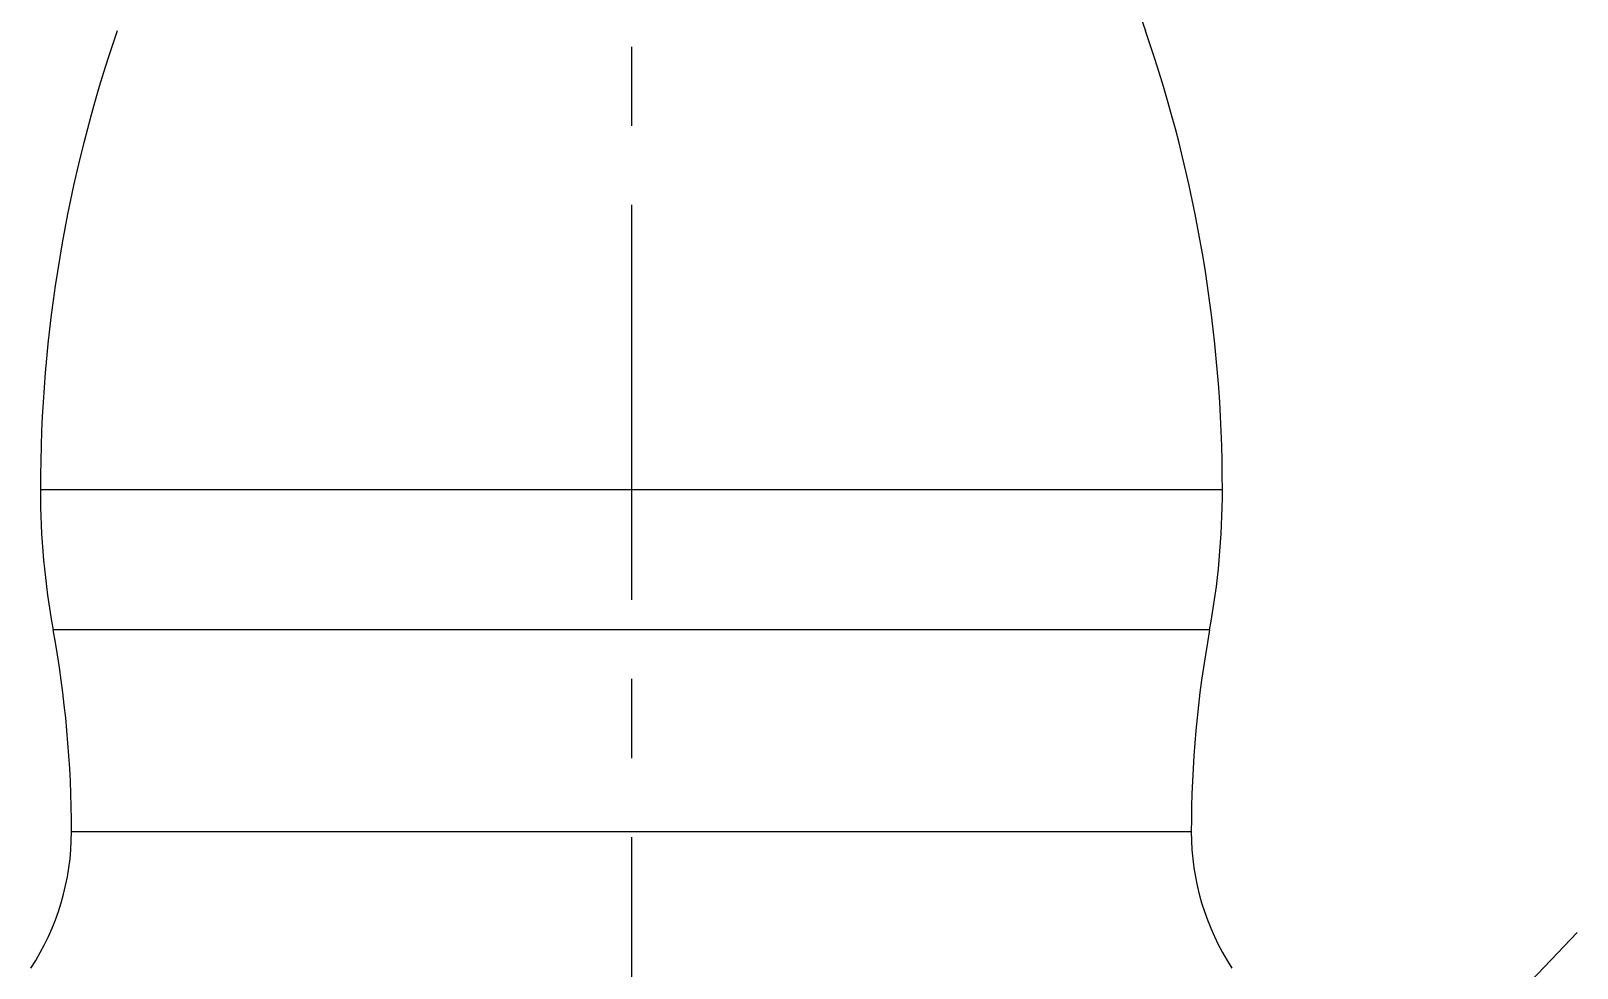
# Model space of a CAD drawing. Header units: millimetres. Extents: x 8 to 586, y 8 to 412.
# Drawn here: x 66.45 to 116.15, y 324.81 to 354.93 of the extents above; entities that cross this region are included whole.
import ezdxf

# ---------------------------------------------------------------- set-up
doc = ezdxf.new("R2010")
doc.units = ezdxf.units.MM
doc.linetypes.add('CENTERX2', pattern=[20.32, 12.7, -2.54, 2.54, -2.54])
for name, color, linetype in [('CENTERLINE', 4, 'CENTERX2'), ('DETAIL', 3, 'Continuous'), ('TEXT', 2, 'Continuous')]:
    doc.layers.add(name, color=color, linetype=linetype)
doc.layers.add('OUTLINE', color=7, linetype='Continuous', lineweight=25)
doc.dimstyles.new('SLDDIMSTYLE15', dxfattribs={"dimtxt": 0.18, "dimasz": 1, "dimexe": 0, "dimexo": 0.0625, "dimgap": 0, "dimtad": 0, "dimtih": 1, "dimtoh": 1, "dimdec": 0, "dimrnd": 1e-09, "dimzin": 0, "dimdsep": 46, "dimtxsty": 'Standard', "dimblk1": 'DOT', "dimblk2": 'DOT', "dimsah": 1, "dimcen": 0.09, "dimadec": 0, "dimazin": 0, "dimtfac": 1, "dimtdec": 0, "dimtofl": 0, "dimtmove": 0, "dimatfit": 3, "dimldrblk": 'DOT', "dimfxl": 0, "dimfrac": 2, "dimtolj": 1, "dimtzin": 0, "dimarcsym": 0})

# ---------------------------------------------------------------- blocks, each defined once
blk = doc.blocks.new('_Dot')
at = {"color": 0, "linetype": 'ByBlock', "lineweight": -2}
blk.add_line((-0.5, 0), (-1, 0), dxfattribs=at)
at = {"color": 0, "linetype": 'ByBlock', "const_width": 0.5}
blk.add_lwpolyline([(-0.25, 0, 1), (0.25, 0, 1)], format="xyb", close=True, dxfattribs=at)

msp = doc.modelspace()

# ---------------------------------------------------------------- linework, layer by layer
at = {"layer": 'CENTERLINE'}
msp.add_line((85.74983, 389.97839), (85.74983, 154.93955), dxfattribs=at)
at = {"layer": 'DETAIL'}
for p, q in [((104.74983, 340.18388), (66.74983, 340.18388)), ((104.34, 335.67568), (67.15967, 335.67568)), ((75.42546, 329.18388), (67.74983, 329.18388)), ((103.74983, 329.18388), (96.07421, 329.18388))]:
    msp.add_line(p, q, dxfattribs=at)
msp.add_open_spline([(96.07421, 329.18388), (96.0189, 329.18388), (95.90786, 329.18388), (95.74002, 329.18388), (95.57092, 329.18388), (95.45731, 329.18388), (95.11203, 329.18388), (94.57485, 329.18388), (93.46901, 329.18388), (92.15961, 329.18388), (90.9706, 329.18388), (89.76432, 329.18388), (89.04648, 329.18388), (88.20746, 329.18388), (87.76298, 329.18388), (87.09347, 329.18388), (86.42212, 329.18388), (85.74983, 329.18388), (85.07755, 329.18388), (84.40619, 329.18388), (83.73669, 329.18388), (83.2922, 329.18388), (82.45318, 329.18388), (81.73534, 329.18388), (80.52906, 329.18388), (79.34005, 329.18388), (78.03065, 329.18388), (76.92482, 329.18388), (76.38764, 329.18388), (76.04236, 329.18388), (75.92874, 329.18388), (75.75964, 329.18388), (75.5918, 329.18388), (75.48076, 329.18388), (75.42546, 329.18388)], degree=3, knots=[0, 0, 0, 0, 0.00919167, 0.01838333, 0.027575, 0.03676667, 0.03676667, 0.08333333, 0.12198333, 0.2072, 0.27777778, 0.29241667, 0.37763333, 0.37763333, 0.408225, 0.43881667, 0.46940833, 0.5, 0.53059167, 0.56118333, 0.591775, 0.62236667, 0.62236667, 0.70758333, 0.72222222, 0.7928, 0.87801667, 0.91666667, 0.96323333, 0.96323333, 0.972425, 0.98161667, 0.99080833, 1, 1, 1, 1], dxfattribs=at)
at = {"layer": 'OUTLINE'}
for centre, radius, start, end in [((130.64376, 364.70435), 30, 184.819422, 199.012491), ((112.01811, 340.18388), 45.26828, 160.987509, 180), ((59.48155, 340.18388), 45.26828, 0, 19.012491), ((91.74983, 340.18388), 25, 180, 190.388858), ((79.74983, 340.18388), 25, 349.611142, 0), ((31.74983, 329.18388), 36, 0, 10.388858), ((139.74983, 329.18388), 36, 169.611142, 180), ((59.74983, 329.18388), 8, 326.821068, 0), ((111.74983, 329.18388), 8, 180, 213.178932)]:
    msp.add_arc(centre, radius, start, end, dxfattribs=at)

# ---------------------------------------------------------------- leaders
at = {"layer": 'TEXT'}
msp.add_leader([(102.83411, 312.01255), (116.15229, 325.94629)], dimstyle='SLDDIMSTYLE15', dxfattribs=at)

doc.saveas('drawing.dxf')
